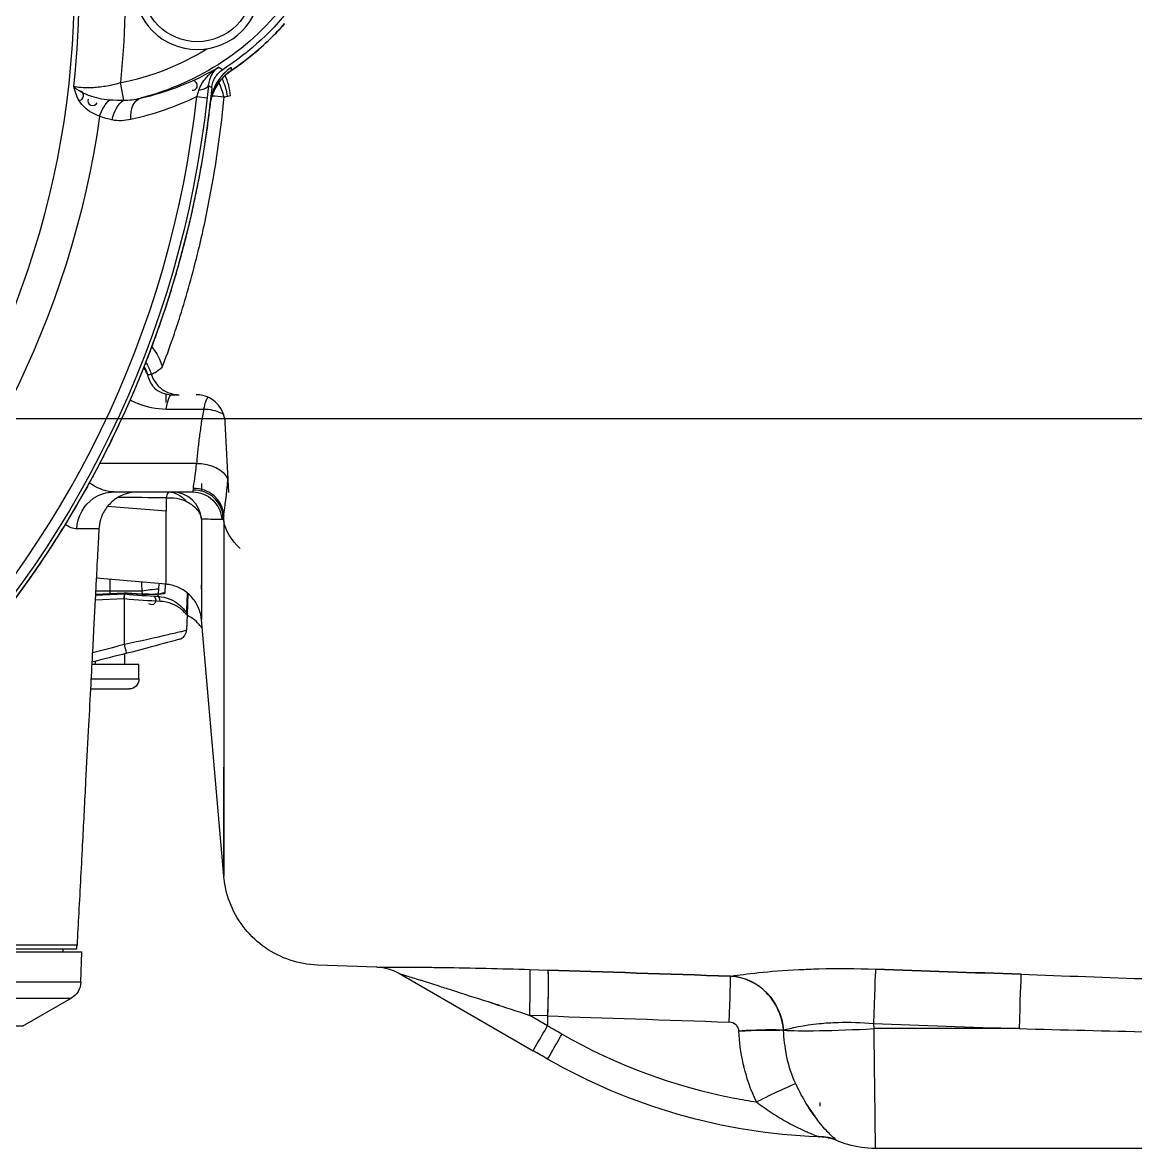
# Model space of a CAD drawing. Header units: millimetres. Extents: x 553637 to 584936, y 5008 to 53898.
# Drawn here: x 560389.4 to 560503.8, y 46612 to 46727.8 of the extents above; entities that cross this region are included whole.
import ezdxf

# ---------------------------------------------------------------- set-up
doc = ezdxf.new("R2010")
doc.units = ezdxf.units.MM
doc.header["$LTSCALE"] = 10
doc.header["$MEASUREMENT"] = 0
doc.layers.add('2', color=2, linetype='Continuous')
doc.layers.add('8', color=8, linetype='Continuous')

msp = doc.modelspace()

# ---------------------------------------------------------------- linework, layer by layer
at = {"layer": '2', "extrusion": (-1, 1.31047e-06, 1.33332e-29)}
for p, q in [((560399.84, 46719.77), (560399.5, 46721.58)), ((560407.35, 46720.15), (560408.41, 46720.03)), ((560408.25, 46707.57), (560408.25, 46707.57)), ((560408.26, 46707.6), (560408.26, 46707.6)), ((560404.19, 46688.69), (560404.19, 46689.55)), ((560404.81, 46689.49), (560405.54, 46689.49)), ((560404.2, 46688.02), (560408.06, 46688.02)), ((560410.66, 46679.44), (560410.28, 46686.64)), ((560407.33, 46682.41), (560397.37, 46682.41)), ((560407.83, 46680.37), (560407.83, 46679.57)), ((560398.84, 46679.49), (560406.93, 46679.49)), ((560404.19, 46678.89), (560404.19, 46677.53)), ((560404.19, 46677.53), (560398.17, 46677.99)), ((560409.8, 46678.27), (560409.8, 46678.27)), ((560410.14, 46676.53), (560410.08, 46676.9)), ((560404.19, 46673.78), (560404.19, 46673.78)), ((560404.19, 46670), (560397.02, 46670.63)), ((560398.41, 46670.51), (560398.41, 46669.33)), ((560398.41, 46669.33), (560401.73, 46669.33)), ((560403.43, 46668.99), (560403.47, 46670.07)), ((560404.1, 46670.01), (560404.06, 46669.09)), ((560399.9, 46668.49), (560396.9, 46668.35)), ((560396.93, 46668.87), (560399.91, 46669.01)), ((560399.88, 46669.08), (560396.94, 46668.94)), ((560399.88, 46669.08), (560396.94, 46668.94)), ((560399.91, 46668.49), (560399.9, 46668.49)), ((560399.91, 46669.01), (560399.95, 46669)), ((560399.91, 46663.83), (560399.91, 46668.49)), ((560403.35, 46668.98), (560403.35, 46668.76)), ((560406.43, 46669.07), (560406.36, 46666.86)), ((560406.36, 46666.86), (560406.3, 46665.28)), ((560410.14, 46639.97), (560407.83, 46666.37)), ((560399.91, 46662.83), (560399.91, 46661.74)), ((560401.41, 46661.74), (560396.56, 46661.74)), ((560396.91, 46662.08), (560396.91, 46661.74)), ((560401.41, 46660.24), (560401.41, 46661.74)), ((560401.41, 46660.24), (560396.48, 46660.24)), ((560396.43, 46659.24), (560400.41, 46659.24)), ((560372.49, 46632.19), (560395.55, 46632.19)), ((560393.61, 46632.19), (560393.61, 46632.49)), ((560395.44, 46629.09), (560395.55, 46632.19)), ((560425.85, 46630.64), (560419.75, 46630.85)), ((560428.18, 46629.97), (560441.92, 46622.04)), ((560441.59, 46630.39), (560443.42, 46630.33)), ((560492.54, 46629.88), (560492.54, 46629.88)), ((560395.44, 46629.09), (560385.85, 46629.09)), ((560385.8, 46627.43), (560394.44, 46627.43)), ((560389.44, 46624.55), (560394.44, 46627.43)), ((560441.57, 46625.67), (560441.57, 46625.67)), ((560441.57, 46625.67), (560441.57, 46625.67)), ((560443.4, 46624.61), (560441.57, 46625.67)), ((560443.4, 46625.61), (560441.57, 46625.67)), ((560443.4, 46625.61), (560443.4, 46624.61)), ((560389.44, 46624.55), (560385.13, 46624.55)), ((560476.9, 46624.84), (560476.93, 46624.31)), ((560491.86, 46624.31), (560476.93, 46624.31)), ((560471.42, 46616.34), (560471.44, 46616.72)), ((560471.31, 46613.18), (560471.4, 46613.17)), ((560505.41, 46611.99), (560477.08, 46611.99))]:
    msp.add_line(p, q, dxfattribs=at)
at = {"layer": '2', "extrusion": (3.3667e-22, 2.56909e-16, -1)}
msp.add_circle((-560407.41, 46731.49), 6.5, dxfattribs=at)
at = {"layer": '2'}
msp.add_circle((560407.41, 46731.49), 5.7, dxfattribs=at)
for centre, radius, start, end in [((560303.41, 46731.49), 91.36, 281.878, 78.1218), ((560303.41, 46731.49), 91.87, 353.5709, 6.4725), ((560394.89, 46746.46), 25.3, 280.5032, 302.2334), ((560406.91, 46721.29), 0.5, 264.6504, 84.6504), ((560303.41, 46731.49), 104.56, 276.2287, 353.7751), ((560395.22, 46720.25), 0.5, 263.336, 83.336), ((560405.3, 46665.31), 1, 285.6247, 357.9999), ((560330.02, 46934.45), 279.5, 283.7853, 284.4794), ((560393.05, 46632.99), 2, 345.5366, 356.9975), ((560471.22, 46608.18), 5, 67.0169, 88.0001)]:
    msp.add_arc(centre, radius, start, end, dxfattribs=at)
at = {"layer": '2', "extrusion": (3.3667e-22, 2.56909e-16, -1)}
for centre, radius, start, end in [((-560303.41, 46731.49), 96.6, 174.0969, 185.8832), ((-560394.89, 46746.46), 27.3, 216.8037, 255.8341), ((-560394.89, 46746.46), 27.99, 216.8053, 237.2755), ((-560303.41, 46731.49), 105.99, 185.6479, 264.351), ((-560303.41, 46731.49), 105.63, 186.2249, 263.7714), ((-560303.41, 46731.49), 94.9, 188.0915, 261.884), ((-560330.02, 46934.49), 280.5, 255.5206, 256.2759), ((-560400.41, 46660.24), 1, 180.0001, 270.0001), ((-560425.68, 46625.64), 5, 92.0001, 120.0001), ((-560393.44, 46629.16), 2, 182.0001, 240.0001)]:
    msp.add_arc(centre, radius, start, end, dxfattribs=at)
for centre, major_axis, ratio, start_param, end_param in [((560413.65, 46718.68), (-4.72, -1.59), 0.998169, 0.440368, 1.305953), ((560405.55, 46721.56), (-2.99, 0.26), 0.275932, 3.17791, 3.941991), ((560398.96, 46717.9), (-0.94, -2.32), 0.6313, 1.41416, 2.250978), ((560400.26, 46717.51), (-0.44, -2.46), 0.64256, 1.548457, 2.609814), ((560402.18, 46717.57), (0.55, -2.44), 0.617656, 1.799084, 3.097202), ((560402.14, 46731.4), (3.43, -64.98), 0.069768, -1.148788, -1.148787), ((560404.81, 46684.49), (0, -5), 0.173648, 2.356194, 3.141593), ((560407.69, 46680.29), (-2.99, 0.26), 0.705778, 1.385951, 2.777127), ((560404.44, 46676.49), (0, -3), 0.818599, 3.141622, 3.963812), ((560409.72, 46679.43), (4.61, -87.75), 0.000112, -1.557676, -1.557665), ((560409.22, 46689.95), (-0.7, 13.31), 0.069693, 2.877929, 2.948303), ((560403.89, 46669.12), (3.98, 0.34), 0.116108, -2.133383, -1.670532), ((560399.89, 46669.22), (4.01, 0.19), 0.034841, 1.491244, 1.574127), ((560399.91, 46668.58), (-0.024, 0.499), 0.001662, -0.034867, 0), ((560402.71, 46668.38), (0.037, -0.499), 0.846688, 3.924845, 7.066437), ((560399.91, 46663.86), (-0.25, 0.968), 0.008731, 3.141593, 4.678592), ((560443.25, 46625.35), (-0.16, -5), 0.028528, 3.471744, 4.659065), ((560475.8, 46630.59), (-14.62, -1.16), 0.034766, 0.379245, 0.401784), ((560462.12, 46623.74), (1.03, -5.91), 0.927287, 3.364689, 4.804175), ((560418.19, 46580.54), (-874.96, 503.02), 0.050311, 1.570692, 1.572402), ((560463.02, 46623.8), (-4.99, -0.26), 0.051783, 1.582708, 2.597566), ((560469.45, 46624.15), (-2.4, -0.25), 0.109858, 0.738044, 0.749353), ((560471.32, 46616.34), (-0.12, -3.16), 0.000097, -0.19258, 0.000006), ((560471.03, 46608.33), (-3.16, -3.87), 0.951571, 2.469581, 2.860915)]:
    msp.add_ellipse(centre, major_axis=major_axis, ratio=ratio, start_param=start_param, end_param=end_param, dxfattribs=at)
at = {"layer": '2'}
for centre, major_axis, ratio, start_param, end_param in [((560407.8, 46719.96), (-0.77, 3.93), 0.678874, 4.632886, 5.118727), ((560408.14, 46720.01), (-0.25, 3.99), 0.671254, 4.722199, 5.284376), ((560408.52, 46719.03), (-0.44, 4.98), 0.982035, 1.074758, 1.075077), ((560396.64, 46719.69), (-0.486, 0.117), 0.936546, -0.155912, 2.98568), ((560397.56, 46690), (-4.82, -1.31), 0.716156, 3.213018, 3.442097), ((560406.24, 46689.68), (-0.69, 10.19), 0.038681, 3.334822, 3.405737), ((560404.84, 46676.49), (0, 3), 0.998883, 4.785777, 6.283185), ((560402.29, 46730.38), (-4.72, 89.9), 0.069693, 4.066446, 4.074437), ((560076.97, 46732.37), (-68.08, 920.88), 0.347253, 4.618234, 4.619208), ((560399.9, 46668.51), (0.01, 0.501), 0.00069, -1.605617, -0.039464), ((560399.91, 46668.51), (-0.044, -0.498), 0.003042, 1.536022, 3.102176), ((560403.3, 46668.48), (-0.037, 0.499), 0.846688, 6.093488, 6.283185), ((560403.3, 46668.26), (0.024, 0.499), 0.566908, 4.705155, 6.215227), ((560403.92, 46668.61), (-0.5, 0.017), 0.991158, 4.456704, 5.405428), ((560405.86, 46666.88), (-0.5, 0.017), 0.99266, 3.141593, 3.588231), ((560441.42, 46625.41), (-0.16, -5), 0.02852, 1.624119, 3.064734), ((560476.9, 46624.53), (-0.21, -6), 0.001875, 3.317308, 4.660063), ((560491.86, 46623.99), (-0.21, -6), 0.001875, 3.316197, 4.660063), ((560462.03, 46624.71), (-0.17, -5), 0.008261, 1.623471, 3.061669), ((560441.88, 46621.99), (-875.95, 505.73), 0.000059, 4.710681, 4.712382), ((560471.14, 46608.24), (-3.13, -3.9), 0.979471, 3.414743, 3.792044)]:
    msp.add_ellipse(centre, major_axis=major_axis, ratio=ratio, start_param=start_param, end_param=end_param, dxfattribs=at)
for points, degree, knots in [([(560410.88, 46722.82), (560412.31, 46723.77), (560413.69, 46724.89), (560414.92, 46726.11), (560415.43, 46726.61), (560415.91, 46727.12), (560416.37, 46727.65)], 3, [0.0000002, 0.0000002, 0.0000002, 0.0000002, 0.7077593, 0.7077593, 0.7077593, 1, 1, 1, 1]), ([(560416.34, 46727.61), (560415.36, 46726.49), (560414.28, 46725.43), (560412.4, 46723.88), (560411.66, 46723.33), (560410.89, 46722.81)], 3, [0, 0, 0, 0, 4.503239, 4.503239, 7.287166, 7.287166, 7.287166, 7.287166]), ([(560407.58, 46720.78), (560407.73, 46721.27), (560408, 46721.71), (560408.33, 46722.09), (560408.35, 46722.11), (560408.37, 46722.13), (560408.39, 46722.15), (560408.74, 46722.55), (560409.16, 46722.9), (560409.61, 46723.18)], 3, [0, 0, 0, 0, 0.001518095, 0.001518095, 0.001518095, 0.001601822, 0.001601822, 0.001601822, 0.003203644, 0.003203644, 0.003203644, 0.003203644]), ([(560409.61, 46723.18), (560409.33, 46722.99), (560409.09, 46722.73), (560408.9, 46722.42), (560408.89, 46722.4), (560408.88, 46722.39), (560408.87, 46722.38), (560408.7, 46722.07), (560408.57, 46721.7), (560408.54, 46721.27)], 3, [0, 0, 0, 0, 0.001607954, 0.001607954, 0.001607954, 0.001677327, 0.001677327, 0.001677327, 0.003215958, 0.003215958, 0.003215958, 0.003215958]), ([(560410.89, 46722.81), (560410.44, 46722.51), (560410.03, 46722.14), (560409.38, 46721.29), (560409.12, 46720.81), (560408.82, 46719.96), (560408.74, 46719.6), (560408.7, 46719.24)], 3, [0, 0, 0, 0, 1.621462, 1.621462, 3.213467, 3.213467, 4.312246, 4.312246, 4.312246, 4.312246]), ([(560410.89, 46723.14), (560410.59, 46722.94), (560410.32, 46722.71), (560409.83, 46722.18), (560409.61, 46721.9), (560409.24, 46721.28), (560409.09, 46720.95), (560408.85, 46720.27), (560408.78, 46719.92), (560408.74, 46719.56)], 3, [0, 0, 0, 0, 0.1078341, 0.1078341, 0.2156832, 0.2156832, 0.3235157, 0.3235157, 0.4313685, 0.4313685, 0.4313685, 0.4313685]), ([(560408.89, 46721.05), (560408.91, 46721.24), (560408.94, 46721.42), (560409.06, 46721.78), (560409.14, 46721.95), (560409.34, 46722.27), (560409.46, 46722.42), (560409.72, 46722.69), (560409.87, 46722.81), (560410.02, 46722.91)], 3, [0, 0, 0, 0, 0.0556198, 0.0556198, 0.1126851, 0.1126851, 0.1697507, 0.1697507, 0.2253703, 0.2253703, 0.2253703, 0.2253703]), ([(560394.7, 46721.2), (560395.04, 46721.13), (560395.69, 46721.05), (560396.53, 46721.08), (560396.55, 46721.08), (560396.56, 46721.08), (560396.57, 46721.08), (560396.99, 46721.1), (560397.46, 46721.15), (560397.95, 46721.23), (560398.46, 46721.31), (560398.98, 46721.43), (560399.5, 46721.58)], 3, [0, 0, 0, 0, 0.003114101, 0.003114101, 0.003114101, 0.003164388, 0.003164388, 0.003164388, 0.004710954, 0.004710954, 0.004710954, 0.006328776, 0.006328776, 0.006328776, 0.006328776]), ([(560394.7, 46721.2), (560394.78, 46721.12), (560394.87, 46721.03), (560394.98, 46720.95), (560395.02, 46720.92), (560395.06, 46720.9), (560395.1, 46720.87), (560395.15, 46720.83), (560395.2, 46720.8), (560395.26, 46720.76), (560395.3, 46720.74), (560395.34, 46720.71), (560395.38, 46720.69), (560395.59, 46720.57), (560395.84, 46720.45), (560396.11, 46720.34), (560396.17, 46720.32), (560396.24, 46720.29), (560396.31, 46720.27), (560396.91, 46720.05), (560397.62, 46719.88), (560398.42, 46719.82)], 3, [0, 0, 0, 0, 0.000814772, 0.000814772, 0.000814772, 0.001086363, 0.001086363, 0.001086363, 0.001448484, 0.001448484, 0.001448484, 0.00167159, 0.00167159, 0.00167159, 0.002896968, 0.002896968, 0.002896968, 0.003189559, 0.003189559, 0.003189559, 0.005793936, 0.005793936, 0.005793936, 0.005793936]), ([(560397.37, 46718.13), (560396.76, 46718.33), (560396.24, 46718.63), (560395.84, 46719.01), (560395.75, 46719.1), (560395.66, 46719.2), (560395.58, 46719.29), (560395.56, 46719.32), (560395.54, 46719.34), (560395.52, 46719.37), (560395.33, 46719.61), (560395.17, 46719.89), (560395.04, 46720.18), (560395.03, 46720.2), (560395.02, 46720.22), (560395.02, 46720.24), (560395.01, 46720.27), (560395, 46720.29), (560394.99, 46720.31), (560394.98, 46720.34), (560394.96, 46720.38), (560394.95, 46720.41), (560394.85, 46720.67), (560394.77, 46720.93), (560394.7, 46721.2)], 3, [0, 0, 0, 0, 0.002489751, 0.002489751, 0.002489751, 0.003064309, 0.003064309, 0.003064309, 0.003199855, 0.003199855, 0.003199855, 0.004596464, 0.004596464, 0.004596464, 0.004691186, 0.004691186, 0.004691186, 0.004787983, 0.004787983, 0.004787983, 0.004955562, 0.004955562, 0.004955562, 0.006128618, 0.006128618, 0.006128618, 0.006128618]), ([(560408.74, 46719.56), (560407.13, 46705.36), (560403.13, 46691.42), (560396.79, 46678.3), (560382.09, 46657.72), (560362.22, 46642.33), (560352.95, 46636.86), (560343.09, 46632.62), (560332.87, 46629.66)], 5, [-0.9996129, -0.9996129, -0.9996129, -0.9996129, -0.9996129, -0.9996129, -0.5, -0.5, -0.5, -0.1279723, -0.1279723, -0.1279723, -0.1279723, -0.1279723, -0.1279723]), ([(560403.8, 46692.33), (560404.15, 46693.22), (560404.56, 46694.32), (560404.98, 46695.56), (560405.2, 46696.2), (560405.43, 46696.88), (560405.65, 46697.59), (560406.3, 46699.66), (560406.95, 46701.97), (560407.54, 46704.41), (560407.69, 46705.03), (560407.84, 46705.66), (560407.98, 46706.29), (560408.39, 46708.15), (560408.77, 46710.07), (560409.1, 46712.02), (560409.54, 46714.65), (560409.9, 46717.34), (560410.16, 46720.07)], 3, [0, 0, 0, 0, 0.16429, 0.16429, 0.16429, 0.25, 0.25, 0.25, 0.5, 0.5, 0.5, 0.56377, 0.56377, 0.56377, 0.75, 0.75, 0.75, 1, 1, 1, 1]), ([(560402.3, 46691.55), (560402.39, 46691.09), (560402.58, 46690.65), (560402.93, 46690.27), (560402.95, 46690.25), (560402.97, 46690.23), (560402.99, 46690.21), (560403.19, 46690.02), (560403.43, 46689.84), (560403.73, 46689.71), (560403.75, 46689.7), (560403.77, 46689.69), (560403.79, 46689.68), (560404.08, 46689.56), (560404.43, 46689.49), (560404.81, 46689.49)], 3, [0, 0, 0, 0, 0.475092, 0.475092, 0.475092, 0.5, 0.5, 0.5, 0.75, 0.75, 0.75, 0.765278, 0.765278, 0.765278, 1, 1, 1, 1]), ([(560402.68, 46691.6), (560402.74, 46691.61), (560402.86, 46691.67), (560403.05, 46691.78), (560403.05, 46691.78), (560403.06, 46691.79), (560403.06, 46691.79), (560403.25, 46691.9), (560403.49, 46692.06), (560403.8, 46692.33)], 3, [0.0000046, 0.0000046, 0.0000046, 0.0000046, 0.5000046, 0.5000046, 0.5000046, 0.5147874, 0.5147874, 0.5147874, 1, 1, 1, 1]), ([(560402.68, 46691.6), (560402.86, 46691), (560403.25, 46690.45), (560403.76, 46690.07), (560404.27, 46689.7), (560404.9, 46689.49), (560405.54, 46689.49)], 3, [0, 0, 0, 0, 0.499995, 0.499995, 0.499995, 0.999995, 0.999995, 0.999995, 0.999995]), ([(560400.51, 46688.97), (560400.73, 46688.84), (560400.98, 46688.72), (560401.23, 46688.61), (560401.28, 46688.59), (560401.34, 46688.57), (560401.39, 46688.55), (560402.2, 46688.23), (560403.16, 46688.02), (560404.2, 46688.02)], 3, [0.6746539, 0.6746539, 0.6746539, 0.6746539, 0.75, 0.75, 0.75, 0.7651723, 0.7651723, 0.7651723, 1, 1, 1, 1]), ([(560410.28, 46686.64), (560410.26, 46686.97), (560410.19, 46687.29), (560409.95, 46687.89), (560409.79, 46688.17), (560409.38, 46688.66), (560409.13, 46688.87), (560408.59, 46689.21), (560408.29, 46689.33), (560407.75, 46689.46), (560407.52, 46689.49), (560407.29, 46689.49)], 3, [0, 0, 0, 0, 0.975443, 0.975443, 1.930576, 1.930576, 2.886271, 2.886271, 3.843042, 3.843042, 4.537068, 4.537068, 4.537068, 4.537068]), ([(560408.06, 46688.02), (560408.02, 46687.79), (560407.97, 46687.56), (560407.93, 46687.32), (560407.89, 46687.08), (560407.85, 46686.84), (560407.82, 46686.6), (560407.78, 46686.37), (560407.75, 46686.14), (560407.72, 46685.91), (560407.68, 46685.67), (560407.65, 46685.43), (560407.62, 46685.2), (560407.59, 46684.96), (560407.56, 46684.74), (560407.54, 46684.51), (560407.51, 46684.28), (560407.48, 46684.03), (560407.46, 46683.8), (560407.43, 46683.57), (560407.41, 46683.35), (560407.39, 46683.12), (560407.37, 46682.89), (560407.35, 46682.65), (560407.33, 46682.41)], 3, [0, 0, 0, 0, 0.125, 0.125, 0.125, 0.25, 0.25, 0.25, 0.375, 0.375, 0.375, 0.5, 0.5, 0.5, 0.625, 0.625, 0.625, 0.75, 0.75, 0.75, 0.875, 0.875, 0.875, 1, 1, 1, 1]), ([(560408.06, 46688.02), (560408.67, 46688.02), (560409.3, 46687.87), (560409.84, 46687.62), (560409.94, 46687.57), (560410.03, 46687.52), (560410.12, 46687.47)], 3, [0.4116469, 0.4116469, 0.4116469, 0.4116469, 0.9116469, 0.9116469, 0.9116469, 1, 1, 1, 1]), ([(560398.84, 46679.49), (560398.14, 46679.49), (560397.35, 46679.76), (560396.55, 46680.26), (560396.49, 46680.29), (560396.44, 46680.33), (560396.38, 46680.36), (560396.35, 46680.38), (560396.33, 46680.4), (560396.3, 46680.42)], 3, [0.4484139, 0.4484139, 0.4484139, 0.4484139, 0.9484139, 0.9484139, 0.9484139, 0.9823521, 0.9823521, 0.9823521, 1, 1, 1, 1]), ([(560410.08, 46676.9), (560410.03, 46677.65), (560409.67, 46678.38), (560409.11, 46678.9), (560408.54, 46679.41), (560407.76, 46679.7), (560406.99, 46679.68)], 3, [0.0000019, 0.0000019, 0.0000019, 0.0000019, 0.5000019, 0.5000019, 0.5000019, 1, 1, 1, 1]), ([(560410.14, 46677.11), (560410.08, 46677.86), (560409.72, 46678.58), (560409.14, 46679.09), (560408.57, 46679.59), (560407.78, 46679.87), (560407.01, 46679.85)], 3, [0.0000018, 0.0000018, 0.0000018, 0.0000018, 0.5, 0.5, 0.5, 0.9999971, 0.9999971, 0.9999971, 0.9999971]), ([(560395.01, 46675.69), (560395.07, 46676.95), (560395.74, 46678.16), (560396.75, 46678.84), (560397.37, 46679.26), (560398.1, 46679.49), (560398.84, 46679.49)], 3, [0.0000017, 0.0000017, 0.0000017, 0.0000017, 0.6215101, 0.6215101, 0.6215101, 1, 1, 1, 1]), ([(560401.28, 46679.49), (560400.85, 46679.49), (560400.41, 46679.41), (560399.6, 46679.14), (560399.21, 46678.93), (560398.54, 46678.42), (560398.24, 46678.11), (560397.75, 46677.41), (560397.56, 46677.02), (560397.36, 46676.31), (560397.31, 46676), (560397.29, 46675.69)], 3, [0, 0, 0, 0, 1.300499, 1.300499, 2.573994, 2.573994, 3.848249, 3.848249, 5.123958, 5.123958, 6.049467, 6.049467, 6.049467, 6.049467]), ([(560406.93, 46679.49), (560407.69, 46679.49), (560408.44, 46679.18), (560408.99, 46678.66), (560409.54, 46678.14), (560409.88, 46677.4), (560409.92, 46676.65)], 3, [0, 0, 0, 0, 0.5, 0.5, 0.5, 1, 1, 1, 1]), ([(560404.19, 46670), (560404.19, 46670.01), (560404.19, 46670.06), (560404.19, 46670.17), (560404.19, 46670.82), (560404.19, 46673.34), (560404.19, 46677.53)], 3, [0.4132142, 0.4132142, 0.4132142, 0.4132142, 0.5, 0.5, 0.5, 1, 1, 1, 1]), ([(560409.92, 46676.65), (560409.65, 46676.65), (560409.39, 46676.66), (560409.14, 46676.66), (560409.02, 46676.67), (560408.9, 46676.67), (560408.78, 46676.67), (560408.43, 46676.68), (560408.1, 46676.69), (560407.83, 46676.71)], 3, [0, 0, 0, 0, 0.336859, 0.336859, 0.336859, 0.5, 0.5, 0.5, 1, 1, 1, 1]), ([(560407.83, 46676.71), (560407.83, 46671.4), (560407.83, 46668), (560407.83, 46666.83), (560407.83, 46666.52), (560407.83, 46666.37), (560407.83, 46666.37)], 3, [0, 0, 0, 0, 0.5, 0.5, 0.5, 0.6316958, 0.6316958, 0.6316958, 0.6316958]), ([(560410.14, 46676.53), (560410.14, 46667.83), (560410.14, 46660.31), (560410.14, 46654.44), (560410.14, 46648.57), (560410.14, 46644.35), (560410.14, 46642.05), (560410.14, 46640.89), (560410.14, 46640.21), (560410.14, 46640.03), (560410.14, 46639.84), (560410.14, 46640.14), (560410.14, 46640.91), (560410.14, 46642.47), (560410.14, 46645.96), (560410.14, 46651.18)], 3, [0.0000004, 0.0000004, 0.0000004, 0.0000004, 0.2500004, 0.2500004, 0.2500004, 0.5000004, 0.5000004, 0.5000004, 0.6255446, 0.6255446, 0.6255446, 0.7500004, 0.7500004, 0.7500004, 1, 1, 1, 1]), ([(560397.29, 46675.69), (560397.29, 46675.69), (560397.2, 46675.69), (560397.01, 46675.69), (560396.67, 46675.69), (560396, 46675.69), (560395.01, 46675.69)], 3, [0.5733809, 0.5733809, 0.5733809, 0.5733809, 0.7213026, 0.7213026, 0.7213026, 0.9999984, 0.9999984, 0.9999984, 0.9999984]), ([(560397.29, 46675.69), (560397.27, 46675.36), (560397.26, 46675.03), (560397.22, 46674.3), (560397.2, 46673.9), (560397.15, 46673.02), (560397.12, 46672.54), (560397.07, 46671.48), (560397.04, 46670.91), (560396.97, 46669.64), (560396.94, 46668.95), (560396.86, 46667.44), (560396.81, 46666.61), (560396.72, 46664.78), (560396.67, 46663.79), (560396.55, 46661.6), (560396.49, 46660.41), (560396.35, 46657.79), (560396.28, 46656.36), (560396.11, 46653.21), (560396.02, 46651.49), (560395.82, 46647.71), (560395.72, 46645.65), (560395.48, 46641.12), (560395.35, 46638.64), (560395.16, 46635.07), (560395.1, 46633.98), (560395.05, 46632.88)], 3, [0, 0, 0, 0, 1, 1, 2.2, 2.2, 3.64, 3.64, 5.368, 5.368, 7.4416, 7.4416, 9.92992, 9.92992, 12.915904, 12.915904, 16.499085, 16.499085, 20.798902, 20.798902, 25.958682, 25.958682, 32.150419, 32.150419, 39.580502, 39.580502, 42.872765, 42.872765, 42.872765, 42.872765]), ([(560407.83, 46666.37), (560407.79, 46666.8), (560407.68, 46667.23), (560407.34, 46668.02), (560407.1, 46668.38), (560406.53, 46669.01), (560406.19, 46669.29), (560405.45, 46669.71), (560405.04, 46669.86), (560404.48, 46669.97), (560404.34, 46669.99), (560404.19, 46670)], 3, [0.000063, 0.000063, 0.000063, 0.000063, 1.299711, 1.299711, 2.573179, 2.573179, 3.847778, 3.847778, 5.122947, 5.122947, 5.562688, 5.562688, 5.562688, 5.562688]), ([(560400.22, 46669.09), (560400.62, 46669.06), (560401.03, 46669.03), (560401.79, 46668.99), (560402.15, 46668.97), (560402.79, 46668.96), (560403.06, 46668.97), (560403.27, 46668.98)], 3, [0, 0, 0, 0, 1.229239, 1.229239, 2.468037, 2.468037, 3.714753, 3.714753, 3.714753, 3.714753]), ([(560403.27, 46668.98), (560403.37, 46668.99), (560403.47, 46668.99), (560403.61, 46669.01), (560403.66, 46669.01), (560403.69, 46669.02), (560403.69, 46669.02), (560403.69, 46669.02)], 3, [0, 0, 0, 0, 0.589214, 0.589214, 1.105163, 1.105163, 1.290273, 1.290273, 1.290273, 1.290273]), ([(560407.91, 46665.48), (560407.82, 46665.61), (560407.71, 46665.74), (560407.4, 46666.09), (560407.17, 46666.3), (560406.74, 46666.6), (560406.55, 46666.71), (560406.36, 46666.81)], 3, [10.727233, 10.727233, 10.727233, 10.727233, 11.25133, 11.25133, 12.187118, 12.187118, 12.851665, 12.851665, 12.851665, 12.851665]), ([(560399.91, 46663.83), (560401.57, 46664.19), (560403.2, 46664.56), (560404.39, 46664.83), (560404.39, 46664.83), (560404.4, 46664.83), (560404.4, 46664.84), (560404.99, 46664.97), (560405.48, 46665.08), (560405.8, 46665.16), (560406.13, 46665.24), (560406.3, 46665.28), (560406.3, 46665.28)], 3, [0, 0, 0, 0, 0.00505707, 0.00505707, 0.00505707, 0.00507011, 0.00507011, 0.00507011, 0.00760517, 0.00760517, 0.00760517, 0.01014022, 0.01014022, 0.01014022, 0.01014022]), ([(560405.57, 46664.35), (560405.57, 46664.35), (560404.95, 46664.18), (560403.95, 46663.9), (560402.95, 46663.63), (560401.56, 46663.26), (560400.16, 46662.9)], 3, [0, 0, 0, 0, 0.004281883, 0.004281883, 0.004281883, 0.008563766, 0.008563766, 0.008563766, 0.008563766]), ([(560419.75, 46630.85), (560418.8, 46630.88), (560417.84, 46631.06), (560416.05, 46631.65), (560415.19, 46632.08), (560413.63, 46633.16), (560412.93, 46633.81), (560411.74, 46635.28), (560411.24, 46636.1), (560410.51, 46637.84), (560410.27, 46638.78), (560410.15, 46639.8), (560410.14, 46639.89), (560410.14, 46639.97)], 3, [0, 0, 0, 0, 2.853609, 2.853609, 5.684101, 5.684101, 8.514313, 8.514313, 11.346228, 11.346228, 14.176704, 14.176704, 14.438353, 14.438353, 14.438353, 14.438353]), ([(560394.99, 46632.49), (560394.99, 46632.49), (560394.08, 46632.49), (560390.77, 46632.49), (560388.63, 46632.49), (560385.94, 46632.49)], 3, [0, 0, 0, 0, 1.691502, 1.691502, 3.130307, 3.130307, 3.130307, 3.130307]), ([(560395.05, 46632.88), (560395.05, 46632.88), (560394.13, 46632.88), (560392.35, 46632.88), (560390.83, 46632.88), (560388.69, 46632.88), (560386, 46632.88)], 3, [0.0748032, 0.0748032, 0.0748032, 0.0748032, 0.5748032, 0.5748032, 0.5748032, 1, 1, 1, 1]), ([(560425.85, 46630.64), (560425.85, 46630.64), (560425.94, 46630.64), (560426.1, 46630.64), (560426.2, 46630.64), (560426.33, 46630.64), (560426.49, 46630.64), (560426.56, 46630.64), (560426.64, 46630.64), (560426.72, 46630.64), (560427.18, 46630.64), (560427.74, 46630.64), (560428.33, 46630.64), (560428.38, 46630.64), (560428.43, 46630.64), (560428.48, 46630.64), (560429.13, 46630.63), (560429.82, 46630.63), (560430.52, 46630.62), (560431.05, 46630.62), (560431.58, 46630.61), (560432.12, 46630.61), (560432.3, 46630.6), (560432.49, 46630.6), (560432.67, 46630.6), (560434.13, 46630.58), (560435.61, 46630.55), (560437.1, 46630.52), (560438.59, 46630.48), (560440.1, 46630.44), (560441.59, 46630.39)], 3, [0, 0, 0, 0, 0.0625, 0.0625, 0.0625, 0.1046312, 0.1046312, 0.1046312, 0.125, 0.125, 0.125, 0.2402064, 0.2402064, 0.2402064, 0.25, 0.25, 0.25, 0.375, 0.375, 0.375, 0.4679999, 0.4679999, 0.4679999, 0.5, 0.5, 0.5, 0.75, 0.75, 0.75, 0.9999975, 0.9999975, 0.9999975, 0.9999975]), ([(560428.18, 46629.97), (560428.18, 46629.97), (560428.39, 46629.9), (560428.71, 46629.81), (560428.77, 46629.79), (560428.84, 46629.77), (560428.91, 46629.75), (560429.3, 46629.62), (560429.77, 46629.47), (560430.28, 46629.32), (560430.32, 46629.3), (560430.36, 46629.29), (560430.4, 46629.28), (560430.96, 46629.1), (560431.54, 46628.92), (560432.14, 46628.73), (560432.58, 46628.59), (560433.03, 46628.44), (560433.49, 46628.3), (560433.65, 46628.25), (560433.8, 46628.2), (560433.96, 46628.15), (560435.2, 46627.75), (560436.46, 46627.34), (560437.73, 46626.93), (560439.01, 46626.51), (560440.29, 46626.09), (560441.57, 46625.67)], 3, [0.0000017, 0.0000017, 0.0000017, 0.0000017, 0.1047114, 0.1047114, 0.1047114, 0.1250017, 0.1250017, 0.1250017, 0.2402152, 0.2402152, 0.2402152, 0.2500017, 0.2500017, 0.2500017, 0.3750017, 0.3750017, 0.3750017, 0.4680061, 0.4680061, 0.4680061, 0.5000017, 0.5000017, 0.5000017, 0.7500017, 0.7500017, 0.7500017, 1, 1, 1, 1]), ([(560443.42, 46630.33), (560443.46, 46630.23), (560443.47, 46629.69), (560443.47, 46628.83), (560443.46, 46627.98), (560443.44, 46626.81), (560443.4, 46625.61)], 3, [0.0000001, 0.0000001, 0.0000001, 0.0000001, 0.5, 0.5, 0.5, 1, 1, 1, 1]), ([(560462.33, 46629.72), (560463.67, 46629.93), (560466.16, 46630.23), (560469.23, 46630.38), (560469.9, 46630.41), (560470.59, 46630.44), (560471.3, 46630.46), (560473.15, 46630.51), (560475.14, 46630.5), (560477.11, 46630.43)], 3, [0, 0, 0, 0, 0.561717, 0.561717, 0.561717, 0.682997, 0.682997, 0.682997, 1, 1, 1, 1]), ([(560467.66, 46624.14), (560467.56, 46625.29), (560467.14, 46626.42), (560466.47, 46627.33), (560466.3, 46627.57), (560466.11, 46627.78), (560465.91, 46627.99), (560464.92, 46629), (560463.58, 46629.61), (560462.21, 46629.7)], 3, [0.0000008, 0.0000008, 0.0000008, 0.0000008, 0.3990756, 0.3990756, 0.3990756, 0.5000008, 0.5000008, 0.5000008, 1, 1, 1, 1]), ([(560438.49, 46626.68), (560438.24, 46626.76), (560437.98, 46626.85), (560437.73, 46626.93), (560437.61, 46626.97), (560437.48, 46627.01), (560437.36, 46627.05)], 3, [0.72550993, 0.72550993, 0.72550993, 0.72550993, 0.77493015, 0.77493015, 0.77493015, 0.79942022, 0.79942022, 0.79942022, 0.79942022]), ([(560441.92, 46622.04), (560441.92, 46622.04), (560442.08, 46622.31), (560442.35, 46622.78), (560442.62, 46623.25), (560443.01, 46623.92), (560443.4, 46624.61)], 3, [0, 0, 0, 0, 0.5, 0.5, 0.5, 1, 1, 1, 1]), ([(560463.07, 46624.06), (560463.06, 46624.26), (560462.99, 46624.44), (560462.87, 46624.6), (560462.83, 46624.63), (560462.8, 46624.67), (560462.76, 46624.7), (560462.59, 46624.87), (560462.34, 46624.97), (560462.08, 46624.98)], 3, [0, 0, 0, 0, 0.399057, 0.399057, 0.399057, 0.5, 0.5, 0.5, 1, 1, 1, 1]), ([(560467.66, 46624.14), (560467.29, 46624.17), (560466.65, 46624.18), (560465.84, 46624.17), (560465.03, 46624.15), (560464.05, 46624.12), (560463.07, 46624.06)], 3, [0, 0, 0, 0, 0.5, 0.5, 0.5, 1, 1, 1, 1]), ([(560464.89, 46616.77), (560464.26, 46618.03), (560463.88, 46619.22), (560463.61, 46620.31), (560463.58, 46620.44), (560463.55, 46620.56), (560463.52, 46620.69), (560463.26, 46621.89), (560463.12, 46622.97), (560463.07, 46624.06)], 3, [0.0000008, 0.0000008, 0.0000008, 0.0000008, 0.4486255, 0.4486255, 0.4486255, 0.5, 0.5, 0.5, 1, 1, 1, 1]), ([(560468.91, 46618.64), (560468.49, 46619.54), (560468.23, 46620.42), (560468.04, 46621.24), (560468.02, 46621.34), (560468, 46621.43), (560467.98, 46621.53), (560467.8, 46622.44), (560467.7, 46623.29), (560467.66, 46624.14)], 3, [0, 0, 0, 0, 0.4485845, 0.4485845, 0.4485845, 0.4999862, 0.4999862, 0.4999862, 0.9999862, 0.9999862, 0.9999862, 0.9999862]), ([(560467.68, 46624.15), (560468.41, 46624.39), (560469.72, 46624.68), (560471.35, 46624.83), (560471.95, 46624.89), (560472.59, 46624.93), (560473.26, 46624.95), (560474.42, 46624.98), (560475.66, 46624.95), (560476.9, 46624.84)], 3, [0, 0, 0, 0, 0.4999998, 0.4999998, 0.4999998, 0.6830049, 0.6830049, 0.6830049, 0.9999998, 0.9999998, 0.9999998, 0.9999998]), ([(560467.68, 46624.15), (560468.42, 46624.09), (560469.72, 46624.08), (560471.35, 46624.1), (560472.99, 46624.13), (560474.96, 46624.2), (560476.93, 46624.31)], 3, [0, 0, 0, 0, 0.5, 0.5, 0.5, 1, 1, 1, 1]), ([(560476.93, 46624.31), (560476.95, 46622.66), (560476.97, 46621.04), (560476.99, 46619.54), (560477.01, 46618.05), (560477.02, 46616.69), (560477.04, 46615.56), (560477.05, 46614.42), (560477.06, 46613.52), (560477.07, 46612.91), (560477.07, 46612.59), (560477.07, 46612.36), (560477.08, 46612.2), (560477.08, 46612.06), (560477.08, 46611.99), (560477.08, 46611.99)], 3, [0, 0, 0, 0, 0.125, 0.125, 0.125, 0.25, 0.25, 0.25, 0.375, 0.375, 0.375, 0.4400823, 0.4400823, 0.4400823, 0.4999758, 0.4999758, 0.4999758, 0.4999758]), ([(560443.41, 46621.18), (560443.41, 46621.18), (560443.57, 46621.45), (560443.84, 46621.92), (560444.11, 46622.39), (560444.5, 46623.06), (560444.9, 46623.75)], 3, [0, 0, 0, 0, 0.5, 0.5, 0.5, 1, 1, 1, 1]), ([(560444.9, 46623.75), (560450.39, 46620.59), (560456.39, 46618.36), (560462.58, 46617.17), (560463.35, 46617.02), (560464.12, 46616.89), (560464.89, 46616.77)], 3, [-0.000001, -0.000001, -0.000001, -0.000001, 0.889306, 0.889306, 0.889306, 1, 1, 1, 1]), ([(560468.91, 46618.64), (560468.56, 46618.51), (560467.99, 46618.26), (560467.28, 46617.93), (560466.57, 46617.6), (560465.74, 46617.19), (560464.89, 46616.77)], 3, [0.0000035, 0.0000035, 0.0000035, 0.0000035, 0.5, 0.5, 0.5, 0.9999994, 0.9999994, 0.9999994, 0.9999994]), ([(560473.04, 46612.89), (560472.9, 46613.01), (560472.66, 46613.22), (560472.42, 46613.46), (560472.31, 46613.57), (560472.19, 46613.69), (560472.07, 46613.82), (560471.87, 46614.03), (560471.67, 46614.26), (560471.47, 46614.51), (560471.29, 46614.73), (560471.11, 46614.96), (560470.93, 46615.2), (560470.75, 46615.44), (560470.57, 46615.7), (560470.4, 46615.97), (560470.21, 46616.25), (560470.03, 46616.54), (560469.86, 46616.84), (560469.52, 46617.42), (560469.2, 46618.03), (560468.91, 46618.64)], 3, [0.0000006, 0.0000006, 0.0000006, 0.0000006, 0.1723972, 0.1723972, 0.1723972, 0.25, 0.25, 0.25, 0.3820873, 0.3820873, 0.3820873, 0.5, 0.5, 0.5, 0.6208509, 0.6208509, 0.6208509, 0.75, 0.75, 0.75, 1, 1, 1, 1]), ([(560464.89, 46616.77), (560465.39, 46616.39), (560465.92, 46616.01), (560466.46, 46615.65), (560466.75, 46615.47), (560467.03, 46615.28), (560467.32, 46615.11), (560467.59, 46614.95), (560467.86, 46614.79), (560468.14, 46614.64), (560468.41, 46614.49), (560468.67, 46614.35), (560468.94, 46614.21), (560469.24, 46614.06), (560469.54, 46613.92), (560469.82, 46613.79), (560469.99, 46613.72), (560470.16, 46613.65), (560470.32, 46613.58), (560470.42, 46613.54), (560470.51, 46613.5), (560470.6, 46613.47), (560470.84, 46613.37), (560471.06, 46613.29), (560471.21, 46613.24)], 3, [0, 0, 0, 0, 0.25, 0.25, 0.25, 0.3792575, 0.3792575, 0.3792575, 0.5, 0.5, 0.5, 0.6175873, 0.6175873, 0.6175873, 0.75, 0.75, 0.75, 0.8279116, 0.8279116, 0.8279116, 0.875, 0.875, 0.875, 0.9999994, 0.9999994, 0.9999994, 0.9999994]), ([(560470.09, 46616.45), (560470.21, 46616.26), (560470.33, 46616.07), (560470.45, 46615.89), (560470.61, 46615.65), (560470.77, 46615.42), (560470.93, 46615.2), (560471.01, 46615.09), (560471.08, 46614.99), (560471.16, 46614.9)], 3, [0.4500456, 0.4500456, 0.4500456, 0.4500456, 0.53411, 0.53411, 0.53411, 0.6435903, 0.6435903, 0.6435903, 0.6935447, 0.6935447, 0.6935447, 0.6935447]), ([(560468.05, 46614.69), (560468.08, 46614.67), (560468.11, 46614.65), (560468.14, 46614.64), (560468.16, 46614.62), (560468.19, 46614.61), (560468.21, 46614.6)], 3, [0.48648819, 0.48648819, 0.48648819, 0.48648819, 0.5, 0.5, 0.5, 0.51053436, 0.51053436, 0.51053436, 0.51053436]), ([(560477.08, 46611.99), (560476.13, 46611.99), (560475.17, 46612.12), (560473.89, 46612.5), (560473.53, 46612.63), (560473.17, 46612.78)], 3, [0, 0, 0, 0, 2.850538, 2.850538, 4.001053, 4.001053, 4.001053, 4.001053])]:
    msp.add_open_spline(points, degree=degree, knots=knots, dxfattribs=at)
for points, degree in [([(560416.3, 46727.56), (560416.3, 46727.57), (560416.3, 46727.57), (560416.3, 46727.57)], 3), ([(560416.34, 46727.61), (560416.36, 46727.62), (560416.37, 46727.64), (560416.37, 46727.65)], 3), ([(560416.11, 46726.83), (560416.11, 46726.83), (560416.11, 46726.83), (560416.11, 46726.83)], 3), ([(560401.57, 46719.99), (560404.34, 46720.6), (560407.03, 46721.64), (560409.61, 46723.18)], 3), ([(560409.61, 46723.18), (560409.75, 46723.09), (560409.89, 46723), (560410.02, 46722.91)], 3), ([(560410.89, 46723.14), (560410.89, 46723.03), (560410.88, 46722.92), (560410.88, 46722.82)], 3), ([(560410.88, 46722.82), (560410.88, 46722.81), (560410.88, 46722.81), (560410.89, 46722.81)], 3), ([(560410.16, 46720.07), (560410.05, 46720.6), (560409.87, 46721.12), (560409.62, 46721.59)], 3), ([(560396.61, 46720.16), (560396.61, 46720.16), (560396.61, 46720.16), (560396.61, 46720.16)], 3), ([(560396.81, 46721.09), (560396.81, 46721.09), (560396.81, 46721.09), (560396.81, 46721.09)], 3), ([(560407.35, 46720.15), (560405.16, 46719.07), (560402.9, 46718.3), (560400.59, 46717.79)], 3), ([(560402.82, 46720.3), (560402.82, 46720.3), (560402.82, 46720.3), (560402.82, 46720.3)], 3), ([(560403.3, 46720.43), (560403.3, 46720.43), (560403.3, 46720.43), (560403.3, 46720.43)], 3), ([(560403.59, 46720.52), (560403.59, 46720.52), (560403.59, 46720.52), (560403.59, 46720.52)], 3), ([(560407.35, 46720.15), (560407.44, 46720.35), (560407.52, 46720.56), (560407.58, 46720.78)], 3), ([(560408.54, 46721.27), (560408.5, 46720.86), (560408.46, 46720.45), (560408.41, 46720.03)], 3), ([(560408.89, 46721.05), (560408.77, 46721.12), (560408.65, 46721.2), (560408.54, 46721.27)], 3), ([(560410.16, 46720.07), (560409.74, 46720.14), (560409.31, 46720.18), (560408.91, 46720.19)], 3), ([(560410.52, 46720.17), (560410.4, 46720.15), (560410.28, 46720.11), (560410.16, 46720.07)], 3), ([(560410.81, 46720.22), (560410.72, 46720.21), (560410.62, 46720.2), (560410.52, 46720.17)], 3), ([(560398.42, 46719.82), (560398.88, 46719.79), (560399.36, 46719.76), (560399.84, 46719.77)], 3), ([(560399.39, 46719.77), (560399.39, 46719.77), (560399.39, 46719.77), (560399.39, 46719.77)], 3), ([(560399.84, 46719.77), (560400.42, 46719.77), (560401, 46719.85), (560401.57, 46719.99)], 3), ([(560396.2, 46718.72), (560396.2, 46718.72), (560396.2, 46718.72), (560396.2, 46718.72)], 3), ([(560398.67, 46717.74), (560398.22, 46717.82), (560397.79, 46717.96), (560397.37, 46718.13)], 3), ([(560402.31, 46718.22), (560402.31, 46718.22), (560402.31, 46718.22), (560402.31, 46718.22)], 3), ([(560400.59, 46717.79), (560399.95, 46717.65), (560399.3, 46717.62), (560398.67, 46717.74)], 3), ([(560402.72, 46694.42), (560403.26, 46693.8), (560403.63, 46693.07), (560403.8, 46692.33)], 3), ([(560401.94, 46692.4), (560402.09, 46692.13), (560402.21, 46691.84), (560402.3, 46691.55)], 3), ([(560402.11, 46692.83), (560402.35, 46692.45), (560402.54, 46692.04), (560402.68, 46691.6)], 3), ([(560402.3, 46691.55), (560402.43, 46691.57), (560402.55, 46691.59), (560402.68, 46691.6)], 3), ([(560408.49, 46689.23), (560408.3, 46688.98), (560408.15, 46688.56), (560408.06, 46688.02)], 3), ([(560413.24, 46686.64), (560413.24, 46686.64), (560413.24, 46686.64), (560413.24, 46686.64)], 3), ([(560407.01, 46679.85), (560407.05, 46680.33), (560407.25, 46681.25), (560407.33, 46682.41)], 3), ([(560410.14, 46677.11), (560410.24, 46677.95), (560410.45, 46679.25), (560410.55, 46680.8)], 3), ([(560410.55, 46680.8), (560410.56, 46680.9), (560410.56, 46681.01), (560410.57, 46681.11)], 3), ([(560406.93, 46679.49), (560406.96, 46679.49), (560406.98, 46679.55), (560406.99, 46679.68)], 3), ([(560407, 46679.72), (560407, 46679.72), (560407, 46679.72), (560407, 46679.72)], 3), ([(560407.13, 46680.73), (560407.13, 46680.73), (560407.14, 46680.73), (560407.14, 46680.73)], 3), ([(560407.72, 46679.79), (560407.72, 46679.79), (560407.72, 46679.79), (560407.72, 46679.79)], 3), ([(560398.84, 46679.49), (560398.84, 46679.49), (560398.84, 46679.49), (560398.83, 46679.49)], 3), ([(560404.19, 46678.89), (560402.54, 46678.9), (560400.88, 46678.91), (560399.23, 46678.92)], 3), ([(560404.44, 46679.49), (560404.39, 46679.49), (560404.3, 46679.28), (560404.19, 46678.89)], 3), ([(560404.19, 46678.89), (560404.93, 46678.94), (560405.65, 46678.82), (560406.24, 46678.53)], 3), ([(560406.24, 46678.53), (560406.81, 46678.25), (560407.26, 46677.91), (560407.58, 46677.53), (560407.77, 46677.12), (560407.83, 46676.71)], 5), ([(560395.01, 46675.69), (560394.64, 46675.69), (560394.24, 46675.86), (560393.83, 46676.16)], 3), ([(560408, 46676.7), (560408, 46676.7), (560408, 46676.7), (560408, 46676.7)], 3), ([(560410.08, 46676.9), (560410.03, 46676.72), (560409.98, 46676.65), (560409.92, 46676.65)], 3), ([(560411.82, 46673.69), (560410.88, 46674.53), (560410.28, 46675.52), (560410.14, 46676.53)], 3), ([(560404.19, 46673.96), (560404.19, 46673.96), (560404.19, 46673.96), (560404.19, 46673.96)], 3), ([(560396.96, 46669.33), (560397.43, 46669.33), (560397.92, 46669.33), (560398.41, 46669.33)], 3), ([(560398.41, 46669.33), (560398.41, 46669.22), (560398.41, 46669.11), (560398.41, 46669.01)], 3), ([(560401.78, 46668.99), (560401.76, 46669.1), (560401.74, 46669.21), (560401.73, 46669.33)], 3), ([(560407.83, 46669.5), (560407.83, 46669.64), (560407.83, 46669.79), (560407.83, 46669.95)], 3), ([(560399.88, 46669.08), (560399.99, 46669.08), (560400.11, 46669.09), (560400.22, 46669.09)], 3), ([(560399.91, 46669.01), (560399.91, 46669.01), (560399.91, 46669.01), (560399.91, 46669.01)], 3), ([(560403.59, 46668.24), (560402.5, 46668.29), (560401.22, 46668.38), (560399.91, 46668.49)], 3), ([(560399.95, 46669), (560401.16, 46668.9), (560402.35, 46668.81), (560403.35, 46668.76)], 3), ([(560400.21, 46669.09), (560400.22, 46669.09), (560400.22, 46669.09), (560400.22, 46669.09)], 3), ([(560403.35, 46668.98), (560402.67, 46668.93), (560401.48, 46668.99), (560400.21, 46669.09)], 3), ([(560400.22, 46669.09), (560400.22, 46669.09), (560400.22, 46669.09), (560400.22, 46669.09)], 3), ([(560404.06, 46669.09), (560404.06, 46668.99), (560403.8, 46669), (560403.35, 46668.98)], 3), ([(560403.35, 46668.76), (560403.81, 46668.73), (560404.64, 46668.52), (560405.55, 46667.95), (560406.15, 46667.29), (560406.31, 46667.02), (560406.32, 46667.08)], 3), ([(560406.36, 46666.86), (560406.36, 46666.8), (560406.22, 46666.99), (560405.69, 46667.54), (560404.83, 46668.03), (560404.03, 46668.22), (560403.59, 46668.24)], 3), ([(560403.63, 46668.99), (560403.63, 46668.99), (560403.63, 46668.99), (560403.63, 46668.99)], 3), ([(560403.95, 46669.01), (560403.95, 46669.01), (560403.95, 46669.01), (560403.95, 46669.01)], 3), ([(560406.32, 46667.08), (560406.33, 46667.5), (560406.36, 46668.18), (560406.4, 46669.1)], 3), ([(560462.21, 46629.7), (560455.63, 46629.92), (560449.25, 46630.14), (560443.42, 46630.33)], 3), ([(560443.42, 46630.33), (560449.25, 46630.14), (560455.63, 46629.92), (560462.21, 46629.7)], 3), ([(560454.07, 46629.97), (560454.07, 46629.97), (560454.07, 46629.97), (560454.07, 46629.97)], 3), ([(560468.55, 46630.34), (560468.55, 46630.34), (560468.55, 46630.34), (560468.55, 46630.34)], 3), ([(560492.07, 46629.9), (560487.09, 46630.07), (560482.1, 46630.25), (560477.11, 46630.43)], 3), ([(560477.11, 46630.43), (560482.1, 46630.25), (560487.09, 46630.07), (560492.07, 46629.9)], 3), ([(560492.07, 46629.9), (560496.52, 46629.74), (560500.96, 46629.58), (560505.41, 46629.42)], 3), ([(560443.4, 46625.61), (560449.19, 46625.42), (560455.54, 46625.2), (560462.08, 46624.98)], 3), ([(560476.9, 46624.84), (560481.88, 46624.66), (560486.86, 46624.48), (560491.86, 46624.31)], 3), ([(560491.86, 46624.31), (560496.38, 46624.19), (560500.89, 46624.08), (560505.41, 46623.97)], 3), ([(560471.2, 46613.18), (560461.49, 46613.54), (560451.88, 46616.29), (560443.41, 46621.18)], 3), ([(560471.31, 46613.18), (560471.28, 46613.18), (560471.24, 46613.18), (560471.2, 46613.18)], 3), ([(560471.32, 46613.2), (560471.29, 46613.21), (560471.25, 46613.22), (560471.21, 46613.24)], 3), ([(560471.32, 46613.2), (560471.32, 46613.2), (560471.32, 46613.2), (560471.32, 46613.2)], 3), ([(560471.4, 46613.17), (560471.4, 46613.17), (560471.37, 46613.18), (560471.32, 46613.2)], 3), ([(560473.12, 46612.82), (560473.1, 46612.84), (560473.07, 46612.86), (560473.04, 46612.89)], 3), ([(560473.12, 46612.82), (560473.15, 46612.8), (560473.17, 46612.78), (560473.17, 46612.78)], 3), ([(560473.17, 46612.78), (560473.17, 46612.78), (560473.16, 46612.79), (560473.12, 46612.82)], 3)]:
    msp.add_open_spline(points, degree=degree, dxfattribs=at)
msp.add_rational_spline([(560399.91, 46669.01), (560399.95, 46669.04), (560400.21, 46669.09)], [1.0014126474, 1.00140162438, 1.00131592304], degree=2, dxfattribs=at)
at = {"layer": '8'}
msp.add_line((558435.95, 46687.04), (561068.19, 46687.04), dxfattribs=at)

doc.saveas('drawing.dxf')
